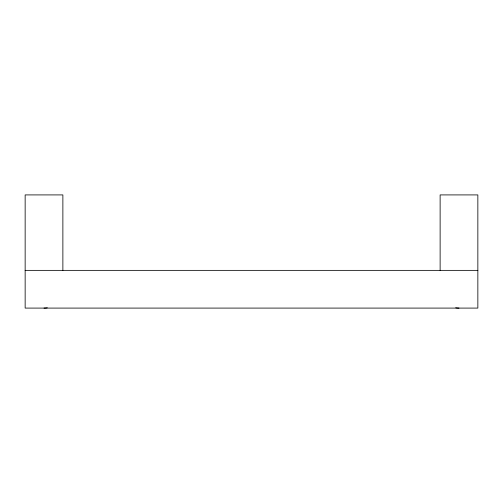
<?xml version="1.0" encoding="UTF-8"?>
<svg xmlns="http://www.w3.org/2000/svg" width="503" height="503" viewBox="0 0 503 503"><rect width="100%" height="100%" fill="white"/><g stroke="black" fill="none" stroke-linecap="round" stroke-linejoin="round"><path stroke-width="0.75" d="M25.15 270.363L477.85 270.363M440.125 270.363L440.125 194.913L477.85 194.913L477.85 308.088L25.15 308.088L25.15 194.913L62.875 194.913L62.875 270.363M47.288 307.798A18.863 18.863 0 0 1 44.013 308.088M458.988 308.088A18.863 18.863 0 0 1 455.712 307.798"/></g></svg>
